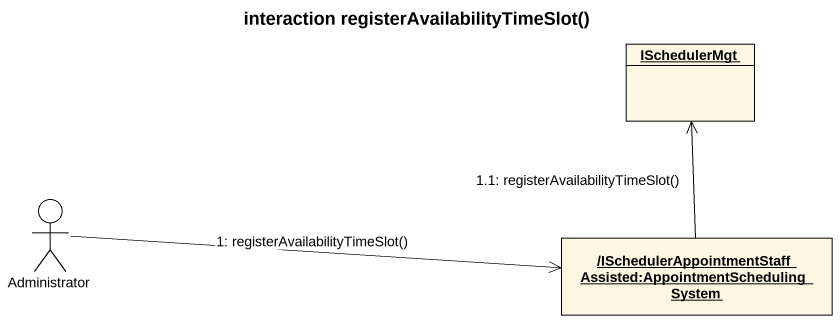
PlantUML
@startuml
title interaction registerAvailabilityTimeSlot()
allowmixing
hide circle
hide empty members
object ISchedulerMgt
actor Administrator
object "/ISchedulerAppointmentStaffAssisted:AppointmentSchedulingSystem" as ISchedulerAppointmentStaffAs
Administrator -right-> ISchedulerAppointmentStaffAs : 1: registerAvailabilityTimeSlot()
ISchedulerAppointmentStaffAs -up-> ISchedulerMgt : 1.1: registerAvailabilityTimeSlot()
@enduml
